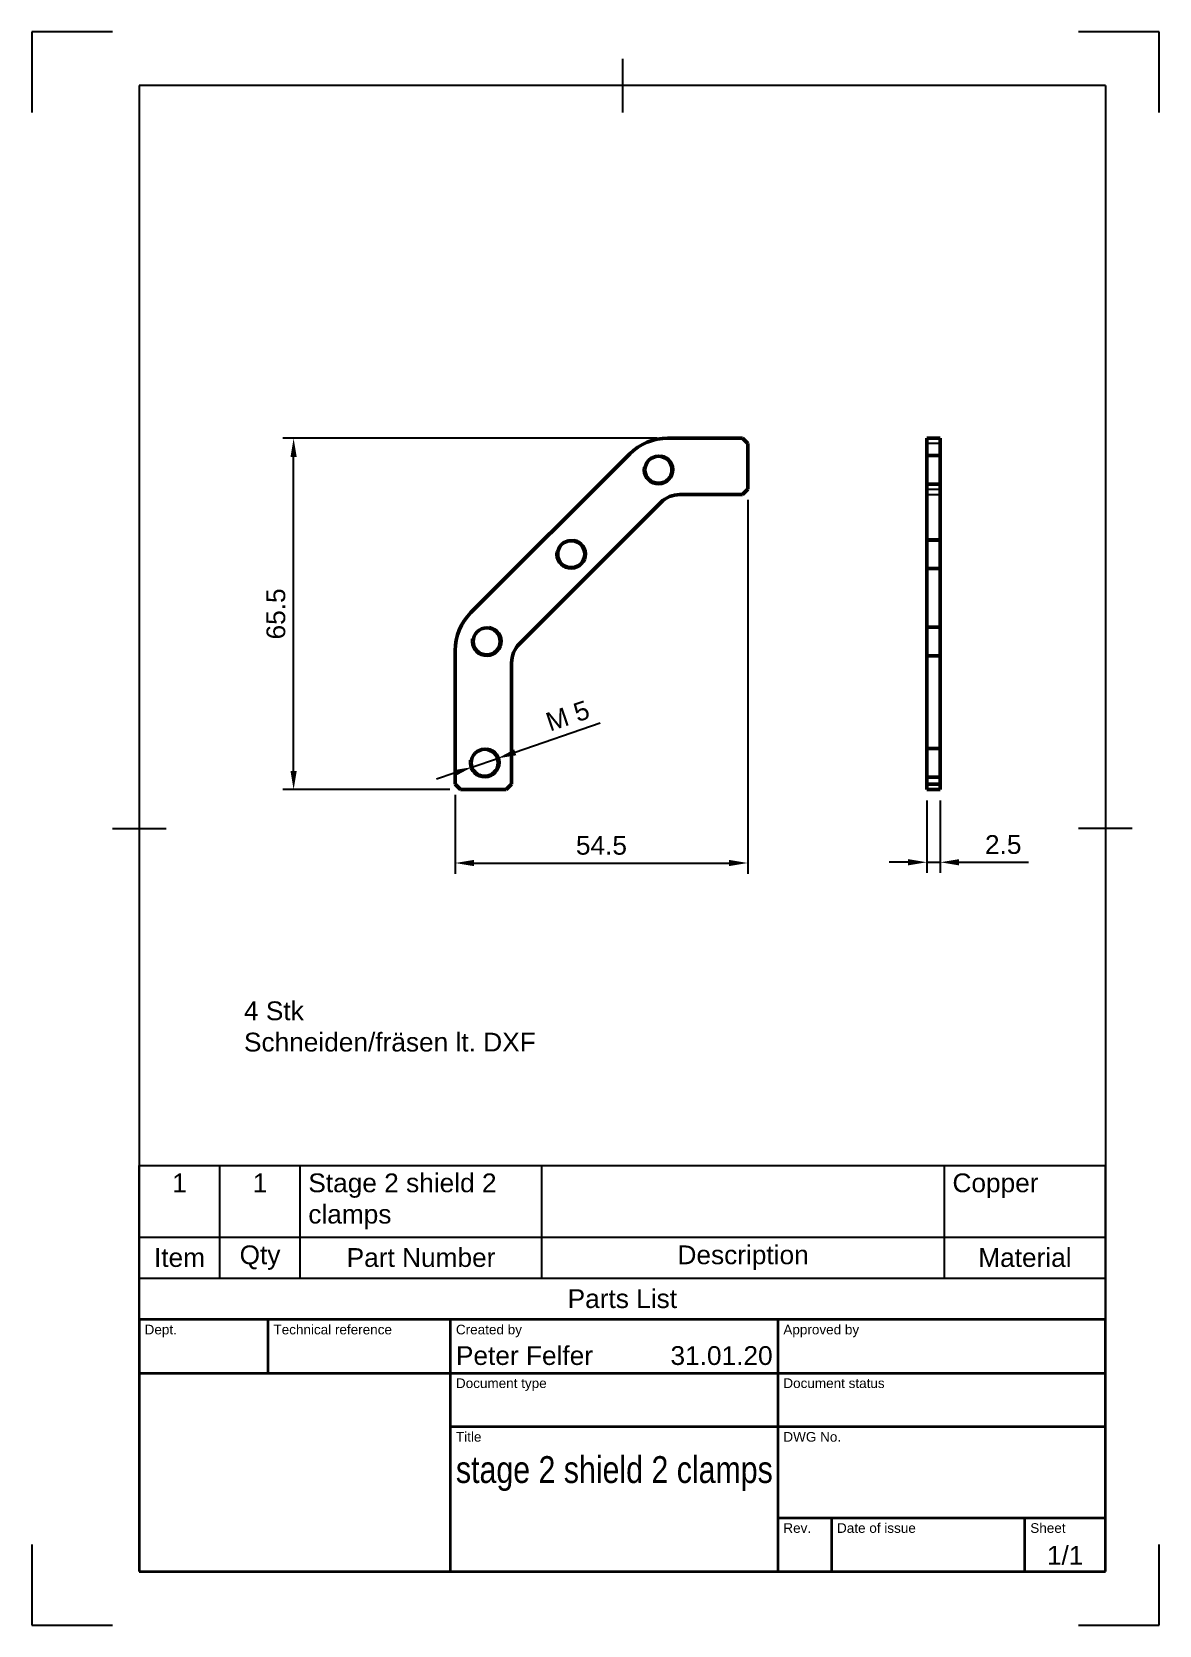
# Model space of a CAD drawing. Header units: millimetres. Extents: x 0 to 210, y 0 to 297.
import ezdxf
from ezdxf.enums import TextEntityAlignment as Align

# ---------------------------------------------------------------- set-up
doc = ezdxf.new("R2010")
doc.units = ezdxf.units.MM
doc.header["$LTSCALE"] = 0.75
doc.linetypes.add('HIDDEN2', pattern=[4.7625, 3.175, -1.5875])
for name, color, linetype, lineweight in [('Border', 7, 'Continuous', 25), ('FD_Dimensions', 7, 'Continuous', 25), ('Hidden', 7, 'HIDDEN2', 25), ('Hidden Narrow', 7, 'HIDDEN2', 25), ('Notes', 7, 'Continuous', 25), ('Parts Lists', 7, 'Continuous', 25), ('TitleBlock', 7, 'Continuous', 35), ('Visible', 7, 'Continuous', 50), ('Visible Narrow', 7, 'Continuous', 25)]:
    doc.layers.add(name, color=color, linetype=linetype, lineweight=lineweight)
doc.styles.add('FusionTitle', font='')
doc.styles.get("Standard").update_dxf_attribs({"font": 'arial.ttf'})
doc.styles.get('FusionTitle').set_extended_font_data('Arial Unicode MS')
doc.dimstyles.new('Dim-ISO-25', dxfattribs={"dimtxt": 3.5, "dimasz": 3.5, "dimexe": 2, "dimexo": 2, "dimgap": 1.5, "dimtad": 1, "dimzin": 12, "dimdsep": 46, "dimtxsty": 'Standard', "dimcen": 0, "dimazin": 3, "dimtp": 0.1, "dimtm": 0.1, "dimtfac": 0.714, "dimtmove": 0, "dimatfit": 3, "dimfxl": 1, "dimtzin": 12, "dimarcsym": 0})

# ---------------------------------------------------------------- blocks, each defined once
blk = doc.blocks.new('ISO_A4(P)_SHEET')
at = {"layer": 'Border'}
for p, q in [((15, 297), (0, 297)), ((0, 297), (0, 282)), ((210, 297), (195, 297)), ((210, 282), (210, 297)), ((110, 292), (110, 282)), ((200, 287), (20, 287)), ((20, 287), (20, 10)), ((200, 287), (200, 10)), ((15, 148.5), (25, 148.5)), ((205, 148.5), (195, 148.5)), ((0, 15), (0, 0)), ((210, 0), (210, 15)), ((20, 10), (200, 10)), ((0, 0), (15, 0)), ((195, 0), (210, 0))]:
    blk.add_line(p, q, dxfattribs=at)
blk = doc.blocks.new('ISO_TITLEBLOCK')
at = {"layer": 'TitleBlock'}
for p, q in [((0, 47), (-180, 47)), ((-180, 47), (-180, 0)), ((-156, 37), (-156, 47)), ((-122, 0), (-122, 47)), ((-61, 0), (-61, 47)), ((0, 0), (0, 47)), ((-180, 37), (0, 37)), ((-122, 27), (0, 27)), ((-61, 10), (0, 10)), ((-51, 0), (-51, 10)), ((-15, 0), (-15, 10)), ((-180, 0), (0, 0))]:
    blk.add_line(p, q, dxfattribs=at)
at = {"layer": 'TitleBlock', "style": 'FusionTitle'}
for s, p in [('Dept.', (-179, 46)), ('Technical reference', (-155, 46)), ('Created by', (-121, 46)), ('Approved by', (-60, 46)), ('Document type', (-121, 36)), ('Document status', (-60, 36)), ('Title', (-121, 26)), ('DWG No.', (-60, 26)), ('Rev.', (-60, 9)), ('Date of issue', (-50, 9)), ('Sheet', (-14, 9))]:
    blk.add_text(s, height=1.8, dxfattribs=at).set_placement(p, align=Align.TOP_LEFT)
for tag, p, height in [('DEPT', (-179, 38.5), 3.5), ('TECHNICAL_REFERENCE', (-155, 38.5), 3.5), ('CREATED_BY', (-121, 38.5), 3.5), ('APPROVED_BY', (-60, 38.5), 3.5), ('DOCUMENT_TYPE', (-121, 28.5), 3.5), ('DOCUMENT_STATUS', (-60, 28.5), 3.5), ('TITLE_1', (-121, 16.5), 5), ('TITLE_2', (-121, 9), 5), ('TITLE_3', (-121, 1.5), 5), ('DATE_OF_ISSUE', (-50, 1.5), 3.5)]:
    blk.add_attdef(tag, p, '', height=height, dxfattribs=at)
for tag, p in [('CREATED_DATE', (-62, 38.5)), ('APPROVED_DATE', (-1, 38.5))]:
    blk.add_attdef(tag, text='', height=3.5, dxfattribs=at).set_placement(p, align=Align.RIGHT)
for tag, height, p in [('DRAWING_NUMBER', 5, (-30.5, 16.6)), ('REV', 3.5, (-56, 3.1)), ('SHEET', 3.5, (-7.5, 3.1))]:
    blk.add_attdef(tag, text='', height=height, dxfattribs=at).set_placement(p, align=Align.MIDDLE)
blk = doc.blocks.new('*D10')
at = {"layer": 'Defpoints', "color": 0, "transparency": 16777216}
for p in [(86.737465, 161.561831), (81.979155, 159.935084)]:
    blk.add_point(p, dxfattribs=at)
at = {"layer": 'FD_Dimensions', "lineweight": -2, "transparency": 16777216}
for p, q in [((105.891215, 168.110017), (90.049273, 162.694055)), ((81.979155, 159.935084), (86.737465, 161.561831)), ((78.667347, 158.80286), (75.35554, 157.670636))]:
    blk.add_line(p, q, dxfattribs=at)
at = {"layer": 'FD_Dimensions', "transparency": 16777216}
for points in [[(89.860569, 163.246022), (90.237977, 162.142087), (86.737465, 161.561831)], [(78.478643, 159.354828), (78.856051, 158.250892), (81.979155, 159.935084)]]:
    blk.add_solid(points, dxfattribs=at)
at = {"layer": 'FD_Dimensions', "color": 0, "transparency": 16777216, "insert": (99.818931, 169.500275), "char_height": 3.5, "attachment_point": 5, "rotation": 18.87429073}
blk.add_mtext('M 5', dxfattribs=at)
blk = doc.blocks.new('*D11')
at = {"layer": 'Defpoints', "color": 0, "transparency": 16777216}
for p in [(48.76033, 221.248457), (118.440525, 221.248457), (79.85831, 155.748457)]:
    blk.add_point(p, dxfattribs=at)
at = {"layer": 'FD_Dimensions', "lineweight": -2, "transparency": 16777216}
for p, q in [((116.440525, 221.248457), (46.76033, 221.248457)), ((48.76033, 159.248457), (48.76033, 217.748457)), ((77.85831, 155.748457), (46.76033, 155.748457))]:
    blk.add_line(p, q, dxfattribs=at)
at = {"layer": 'FD_Dimensions', "transparency": 16777216}
for points in [[(48.176997, 217.748457), (49.343664, 217.748457), (48.76033, 221.248457)], [(48.176997, 159.248457), (49.343664, 159.248457), (48.76033, 155.748457)]]:
    blk.add_solid(points, dxfattribs=at)
at = {"layer": 'FD_Dimensions', "color": 0, "transparency": 16777216, "insert": (45.473325, 188.498457), "char_height": 3.5, "attachment_point": 5, "rotation": 90}
blk.add_mtext('65.5', dxfattribs=at)
blk = doc.blocks.new('*D12')
at = {"layer": 'Defpoints', "color": 0, "transparency": 16777216}
for p in [(133.35831, 211.748457), (78.85831, 156.748457), (133.35831, 142.068262)]:
    blk.add_point(p, dxfattribs=at)
at = {"layer": 'FD_Dimensions', "lineweight": -2, "transparency": 16777216}
for p, q in [((133.35831, 209.748457), (133.35831, 140.068262)), ((78.85831, 154.748457), (78.85831, 140.068262)), ((82.35831, 142.068262), (129.85831, 142.068262))]:
    blk.add_line(p, q, dxfattribs=at)
at = {"layer": 'FD_Dimensions', "transparency": 16777216}
for points in [[(82.35831, 142.651596), (82.35831, 141.484929), (78.85831, 142.068262)], [(129.85831, 142.651596), (129.85831, 141.484929), (133.35831, 142.068262)]]:
    blk.add_solid(points, dxfattribs=at)
at = {"layer": 'FD_Dimensions', "color": 0, "transparency": 16777216, "insert": (106.10831, 145.348105), "char_height": 3.5, "attachment_point": 5}
blk.add_mtext('54.5', dxfattribs=at)
blk = doc.blocks.new('*D13')
at = {"layer": 'Defpoints', "color": 0, "transparency": 16777216}
for p in [(166.728157, 155.748458), (169.228157, 155.748458), (169.228157, 142.206265)]:
    blk.add_point(p, dxfattribs=at)
at = {"layer": 'FD_Dimensions', "lineweight": -2, "transparency": 16777216}
for p, q in [((166.728157, 153.748458), (166.728157, 140.206265)), ((169.228157, 153.748458), (169.228157, 140.206265)), ((163.228157, 142.206265), (159.728157, 142.206265)), ((166.728157, 142.206265), (169.228157, 142.206265)), ((172.728157, 142.206265), (185.686206, 142.206265))]:
    blk.add_line(p, q, dxfattribs=at)
at = {"layer": 'FD_Dimensions', "transparency": 16777216}
for points in [[(163.228157, 142.789598), (163.228157, 141.622931), (166.728157, 142.206265)], [(172.728157, 142.789598), (172.728157, 141.622931), (169.228157, 142.206265)]]:
    blk.add_solid(points, dxfattribs=at)
at = {"layer": 'FD_Dimensions', "color": 0, "transparency": 16777216, "insert": (180.957181, 145.49327), "char_height": 3.5, "attachment_point": 5}
blk.add_mtext('2.5', dxfattribs=at)
blk = doc.blocks.new('*T9')
at = {"layer": 'Parts Lists', "color": 0, "linetype": 'ByBlock', "lineweight": -2, "transparency": 16777216}
for p, q in [((0, 28.698045), (180, 28.698045)), ((0, 0), (0, 28.698045)), ((15, 7.666667), (15, 28.698045)), ((30, 7.666667), (30, 28.698045)), ((75, 7.666667), (75, 28.698045)), ((150, 7.666667), (150, 28.698045)), ((180, 0), (180, 28.698045)), ((0, 15.333333), (180, 15.333333)), ((0, 7.666667), (180, 7.666667)), ((0, 0), (180, 0))]:
    blk.add_line(p, q, dxfattribs=at)
at = {"layer": 'Parts Lists', "color": 0, "transparency": 16777216, "char_height": 3.5}
for s, insert, width, attachment_point in [('1', (7.5, 27.198045), 12, 2), ('1', (22.5, 27.198045), 12, 2), ('Stage 2 shield 2 clamps', (31.5, 27.198045), 42, 1), ('Copper', (151.5, 27.198045), 27, 1), ('Item', (7.5, 11.5), 12, 5), ('Qty', (22.5, 11.5), 12, 5), ('Part Number', (52.5, 11.5), 42, 5), ('Description', (112.5, 11.5), 72, 5), ('Material', (165, 11.5), 27, 5), ('Parts List', (90, 3.833333), 177, 5)]:
    blk.add_mtext(s, dxfattribs=dict(at, insert=insert, width=width, attachment_point=attachment_point))

msp = doc.modelspace()

# ---------------------------------------------------------------- linework, layer by layer
at = {"layer": 'Hidden', "extrusion": (-1e-16, -1, 0)}
for p, q in [((169.228157, 220.248458), (166.728157, 220.248458)), ((166.728157, 217.882205), (169.228157, 217.882205)), ((166.728157, 212.853505), (169.228157, 212.853505)), ((166.728157, 211.748458), (169.228157, 211.748458)), ((166.728157, 210.748458), (169.228157, 210.748458)), ((166.728157, 202.153681), (169.228157, 202.153681)), ((166.728157, 197.124981), (169.228157, 197.124981)), ((166.728157, 185.886903), (169.228157, 185.886903)), ((166.728157, 180.858203), (169.228157, 180.858203)), ((166.728157, 163.262808), (169.228157, 163.262808)), ((166.728157, 158.234108), (169.228157, 158.234108))]:
    msp.add_line(p, q, dxfattribs=at)
at = {"layer": 'Hidden Narrow', "extrusion": (-1e-16, -1, 0)}
for p, q in [((169.228157, 218.165905), (166.728157, 218.165905)), ((166.728157, 212.569805), (169.228157, 212.569805)), ((169.228157, 202.437381), (166.728157, 202.437381)), ((166.728157, 196.841281), (169.228157, 196.841281)), ((169.228157, 186.170603), (166.728157, 186.170603)), ((166.728157, 180.574503), (169.228157, 180.574503)), ((169.228157, 163.546508), (166.728157, 163.546508)), ((166.728157, 157.950408), (169.228157, 157.950408))]:
    msp.add_line(p, q, dxfattribs=at)
at = {"layer": 'Visible', "extrusion": (-1e-16, -1, 0)}
for p, q in [((132.35831, 221.248457), (118.440525, 221.248457)), ((132.35831, 221.248457), (133.35831, 220.248457)), ((133.35831, 211.748457), (133.35831, 220.248457)), ((166.728157, 218.319526), (166.728157, 221.248458)), ((169.228157, 221.248458), (166.728157, 221.248458)), ((169.228157, 221.248458), (169.228157, 218.319526)), ((111.369457, 218.319525), (81.787242, 188.73731)), ((166.728157, 218.319526), (166.728157, 188.737311)), ((169.228157, 218.319526), (169.228157, 188.737311)), ((133.35831, 211.748457), (132.35831, 210.748457)), ((90.822776, 182.923601), (117.183166, 209.283991)), ((120.7187, 210.748457), (132.35831, 210.748457)), ((166.728157, 181.666243), (166.728157, 188.737311)), ((169.228157, 188.737311), (169.228157, 181.666243)), ((78.85831, 181.666242), (78.85831, 156.748457)), ((166.728157, 181.666243), (166.728157, 156.748458)), ((169.228157, 181.666243), (169.228157, 156.748458)), ((89.35831, 156.748457), (89.35831, 179.388067)), ((79.85831, 155.748457), (78.85831, 156.748457)), ((79.85831, 155.748457), (88.35831, 155.748457)), ((89.35831, 156.748457), (88.35831, 155.748457)), ((166.728157, 156.748458), (166.728157, 155.748458)), ((169.228157, 156.748458), (166.728157, 156.748458)), ((166.728157, 155.748458), (169.228157, 155.748458)), ((169.228157, 155.748458), (169.228157, 156.748458))]:
    msp.add_line(p, q, dxfattribs=at)
at = {"layer": 'Visible', "extrusion": (0, 0, -1)}
for centre in [(-116.734215, 215.367855), (-100.467437, 199.63933), (-84.738912, 183.372552), (-84.35831, 160.748457)]:
    msp.add_circle(centre, 2.51435, dxfattribs=at)
for centre, start, end in [((-118.440525, 211.248457), 45, 90), ((-88.85831, 181.666242), 0, 45)]:
    msp.add_arc(centre, 10, start, end, dxfattribs=at)
at = {"layer": 'Visible'}
for centre, start, end in [((120.7187, 205.748457), 90, 135), ((94.35831, 179.388067), 135, 180)]:
    msp.add_arc(centre, 5, start, end, dxfattribs=at)
at = {"layer": 'Visible Narrow', "extrusion": (0, 0, -1)}
for centre in [(-116.734215, 215.367855), (-100.467437, 199.63933), (-84.738912, 183.372552), (-84.35831, 160.748457)]:
    msp.add_arc(centre, 2.79805, 100, 10, dxfattribs=at)

# ---------------------------------------------------------------- block references
msp.add_blockref('*T9', (20, 57))
at = {"layer": 'Border'}
msp.add_blockref('ISO_A4(P)_SHEET', (0, 0), dxfattribs=at)
at = {"layer": 'TitleBlock'}
ref = msp.add_blockref('ISO_TITLEBLOCK', (200, 10), dxfattribs=at)
ref.add_attrib('CREATED_DATE', '31.01.20', dxfattribs={"height": 3.5, "style": 'FusionTitle'}).set_placement((138, 48.5), align=Align.RIGHT)
ref.add_attrib('SHEET', '1/1', dxfattribs={"height": 3.5, "style": 'FusionTitle'}).set_placement((192.5, 13.1), align=Align.MIDDLE)
ref.add_attrib('TITLE_1', 'stage 2 shield 2 clamps', (79, 26.5), dxfattribs={"height": 5, "style": 'FusionTitle', "width": 0.808795})
ref.add_attrib('CREATED_BY', 'Peter Felfer', (79, 48.5), dxfattribs={"height": 3.5, "style": 'FusionTitle'})

# ---------------------------------------------------------------- texts
at = {"layer": 'Notes', "insert": (39.513757, 116.265461), "char_height": 3.5, "attachment_point": 1}
msp.add_mtext_dynamic_manual_height_columns('4 Stk\\PSchneiden/fräsen lt. DXF', width=86.791802, gutter_width=17.5, heights=[0], dxfattribs=at)

# ---------------------------------------------------------------- dimensions: what is measured, and where the dimension line sits
at = {"layer": 'FD_Dimensions'}
dim = msp.add_linear_dim(base=(48.76033, 221.248457), p1=(79.85831, 155.748457), p2=(118.440525, 221.248457), angle=90, dimstyle='Dim-ISO-25', override={"dimlfac": 1, "dimclrd": 256, "dimclre": 256}, dxfattribs=at)
dim.commit()
dim.dimension.update_dxf_attribs({"geometry": '*D11', "text_midpoint": (45.473325, 188.498457)})
dim = msp.add_linear_dim(base=(133.35831, 142.068262), p1=(78.85831, 156.748457), p2=(133.35831, 211.748457), dimstyle='Dim-ISO-25', override={"dimlfac": 1, "dimclrd": 256, "dimclre": 256}, dxfattribs=at)
dim.commit()
dim.dimension.update_dxf_attribs({"geometry": '*D12', "text_midpoint": (106.10831, 145.348105)})
dim = msp.add_diameter_dim_2p(p1=(81.979155, 159.935084), p2=(86.737465, 161.561831), text='M 5', dimstyle='Dim-ISO-25', override={"dimlfac": 1, "dimclrd": 256, "dimclre": 256}, dxfattribs=at)
dim.commit()
dim.dimension.update_dxf_attribs({"geometry": '*D10', "text_midpoint": (100.879935, 166.396786), "dimtype": 163})
dim = msp.add_aligned_dim(p1=(166.728157, 155.748458), p2=(169.228157, 155.748458), distance=-13.542193, dimstyle='Dim-ISO-25', override={"dimlfac": 1, "dimclrd": 256, "dimclre": 256}, dxfattribs=at)
dim.commit()
dim.dimension.update_dxf_attribs({"geometry": '*D13', "text_midpoint": (180.957181, 145.49327)})

doc.saveas('drawing.dxf')
